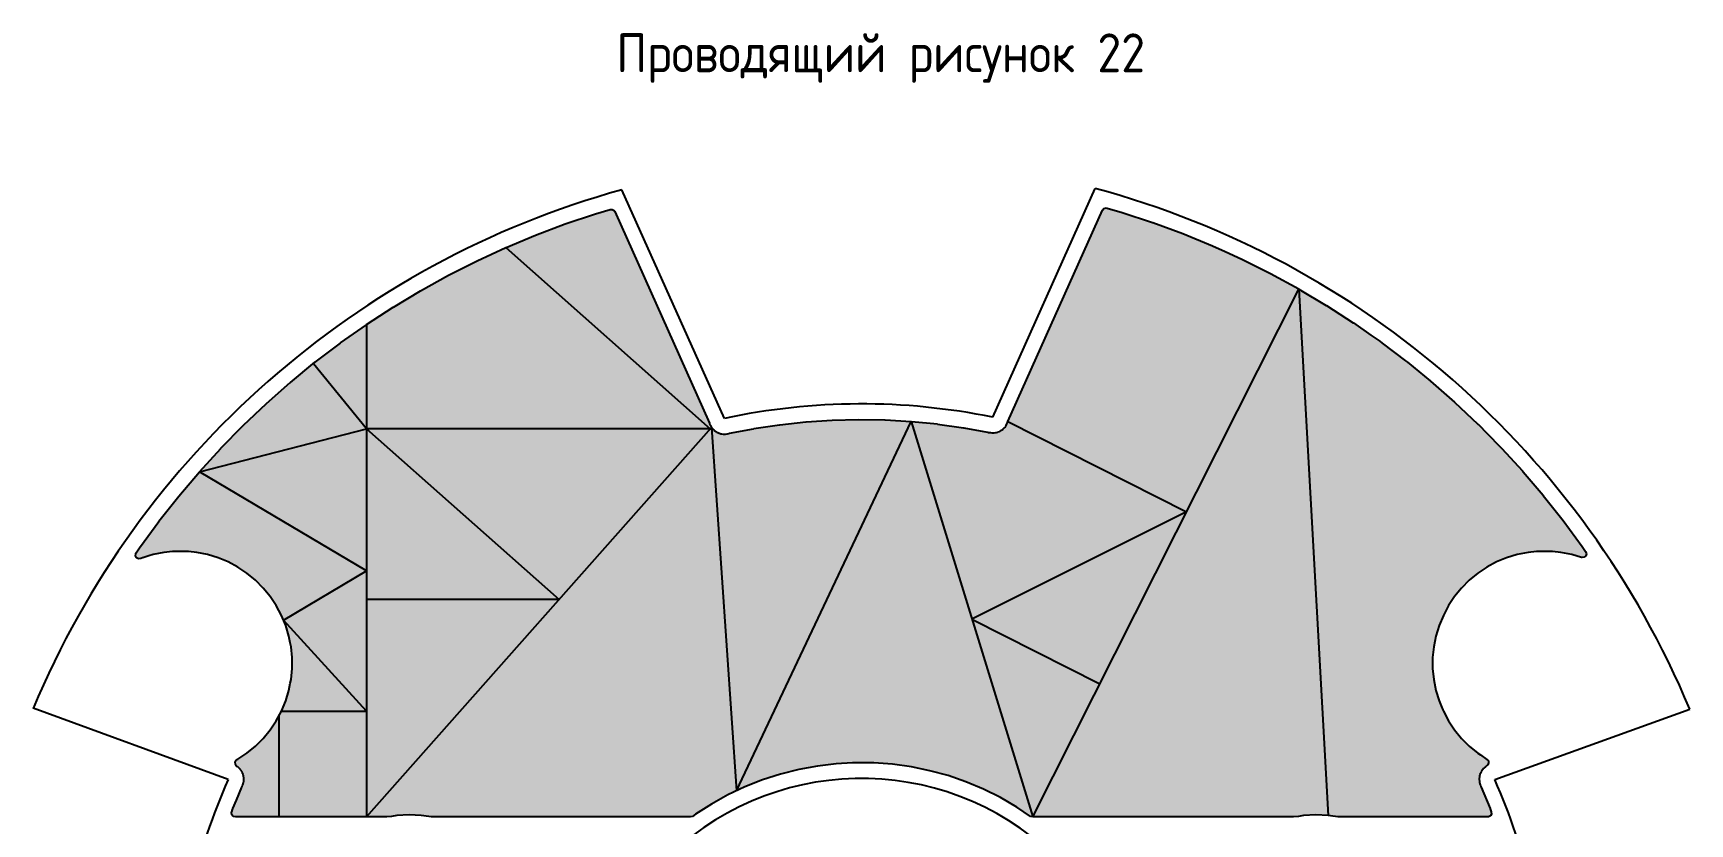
# Model space of a CAD drawing. Header units: millimetres. Extents: x -3894 to -3474, y -291 to 6.
# Drawn here: x -3797.2 to -3690.5, y -191.8 to -140.9 of the extents above; entities that cross this region are included whole.
import ezdxf

# ---------------------------------------------------------------- set-up
doc = ezdxf.new("R2010")
doc.units = ezdxf.units.MM
doc.layers.add('BLACK', color=7, linetype='Continuous')
doc.styles.add('СПДС', font='isocpeur.ttf', dxfattribs={"width": 0.9})

msp = doc.modelspace()

# ---------------------------------------------------------------- hatches: boundary and pattern name
h = msp.add_hatch(color=256)
h.dxf.hatch_style = 1
h.paths.add_polyline_path([(-3759.77, -152.36), (-3759.81, -152.3), (-3759.93, -152.23), (-3760.07, -152.23), (-3761, -152.51), (-3761.01, -152.51), (-3762.95, -153.16), (-3762.96, -153.16), (-3764.87, -153.88), (-3764.88, -153.89), (-3766.77, -154.68), (-3766.78, -154.68), (-3753.61, -166.35), (-3753.53, -166.26), (-3753.53, -166.26), (-3753.53, -166.26), (-3753.56, -166.22), (-3753.56, -166.22), (-3753.6, -166.13), (-3753.6, -166.12), (-3753.65, -166.03), (-3753.65, -166.03), (-3753.65, -166.03), (-3753.67, -165.98)])
h.paths.add_polyline_path([(-3766.78, -154.68), (-3768.64, -155.54), (-3768.64, -155.54), (-3770.47, -156.47), (-3770.48, -156.47), (-3772.27, -157.46), (-3772.28, -157.47), (-3774.03, -158.52), (-3774.04, -158.52), (-3775.75, -159.64), (-3775.75, -166.35), (-3753.61, -166.35)])
h.paths.add_polyline_path([(-3775.75, -159.64), (-3775.76, -159.65), (-3777.43, -160.82), (-3777.44, -160.83), (-3779.07, -162.07), (-3779.08, -162.07), (-3779.18, -162.16), (-3775.75, -166.35)])
h.paths.add_polyline_path([(-3779.18, -162.16), (-3780.66, -163.37), (-3780.67, -163.37), (-3782.21, -164.73), (-3782.21, -164.73), (-3783.7, -166.14), (-3783.71, -166.14), (-3785.14, -167.6), (-3785.15, -167.61), (-3786.53, -169.12), (-3775.75, -166.35)])
h.paths.add_polyline_path([(-3786.53, -169.12), (-3786.53, -169.13), (-3787.86, -170.69), (-3787.86, -170.69), (-3789.13, -172.3), (-3789.14, -172.31), (-3790.32, -173.92), (-3790.35, -173.96), (-3790.35, -173.96), (-3790.6, -174.33), (-3790.63, -174.39), (-3790.64, -174.53), (-3790.57, -174.65), (-3790.44, -174.72), (-3790.3, -174.7), (-3790.19, -174.65), (-3790.18, -174.65), (-3789.79, -174.53), (-3789.5, -174.44), (-3788.81, -174.31), (-3788.26, -174.25), (-3788.1, -174.24), (-3787.4, -174.24), (-3787.22, -174.25), (-3786.69, -174.31), (-3786, -174.44), (-3785.32, -174.65), (-3784.67, -174.92), (-3784.67, -174.92), (-3784.04, -175.25), (-3783.46, -175.65), (-3782.91, -176.1), (-3782.41, -176.6), (-3781.96, -177.14), (-3781.57, -177.73), (-3781.23, -178.36), (-3781.1, -178.68), (-3775.75, -175.49)])
h.paths.add_polyline_path([(-3775.75, -166.35), (-3786.53, -169.12), (-3775.75, -175.49)])
h.paths.add_polyline_path([(-3775.75, -175.49), (-3781.1, -178.68), (-3775.75, -184.52)])
h.paths.add_polyline_path([(-3775.75, -166.35), (-3775.75, -175.49), (-3775.75, -177.35), (-3763.35, -177.35)], flags=17)
h.paths.add_polyline_path([(-3753.61, -166.35), (-3775.75, -166.35), (-3763.35, -177.35)])
h.paths.add_polyline_path([(-3781.1, -178.68), (-3780.96, -179.01), (-3780.76, -179.69), (-3780.67, -180.12), (-3780.62, -180.38), (-3780.55, -181.08), (-3780.55, -181.79), (-3780.62, -182.5), (-3780.67, -182.73), (-3780.76, -183.19), (-3780.96, -183.87), (-3781.23, -184.52), (-3775.75, -184.52)])
h.paths.add_polyline_path([(-3763.35, -177.35), (-3775.75, -177.35), (-3775.75, -184.52), (-3775.75, -191.34)])
h = msp.add_hatch(color=256)
h.dxf.hatch_style = 1
h.paths.add_polyline_path([(-3734.44, -165.89), (-3734.45, -165.94), (-3734.5, -166.03), (-3734.51, -166.04), (-3734.55, -166.14), (-3734.57, -166.17), (-3734.64, -166.26), (-3734.65, -166.26), (-3734.72, -166.35), (-3734.75, -166.37), (-3734.77, -166.39), (-3734.84, -166.43), (-3734.85, -166.44), (-3734.93, -166.5), (-3734.97, -166.52), (-3735.07, -166.55), (-3735.08, -166.56), (-3735.18, -166.59), (-3735.22, -166.6), (-3735.32, -166.61), (-3735.33, -166.61), (-3735.44, -166.62), (-3735.48, -166.62), (-3735.56, -166.6), (-3735.59, -166.6), (-3735.6, -166.59), (-3735.65, -166.59), (-3735.7, -166.58), (-3735.7, -166.58), (-3735.71, -166.57), (-3735.74, -166.57), (-3737.28, -166.28), (-3737.29, -166.28), (-3738.96, -166.05), (-3738.97, -166.04), (-3740.65, -165.88), (-3740.66, -165.88), (-3736.75, -178.61), (-3722.93, -171.7)])
h.paths.add_polyline_path([(-3722.93, -171.7), (-3736.75, -178.61), (-3728.51, -182.77)])
h.paths.add_polyline_path([(-3736.75, -178.61), (-3732.83, -191.34), (-3728.51, -182.77)])
h.paths.add_polyline_path([(-3715.69, -157.36), (-3715.7, -157.35), (-3717.51, -156.36), (-3717.52, -156.36), (-3719.36, -155.44), (-3719.37, -155.43), (-3720.44, -154.94), (-3721.25, -154.58), (-3721.25, -154.57), (-3723.16, -153.79), (-3723.17, -153.79), (-3725.1, -153.07), (-3725.11, -153.07), (-3727.07, -152.42), (-3727.08, -152.42), (-3728.04, -152.14), (-3728.11, -152.13), (-3728.25, -152.17), (-3728.34, -152.28), (-3734.44, -165.89), (-3722.93, -171.7)])
h = msp.add_hatch(color=256)
h.dxf.hatch_style = 1
h.paths.add_polyline_path([(-3715.69, -157.36), (-3732.83, -191.34), (-3716.06, -191.34), (-3716.03, -191.34), (-3715.72, -191.3), (-3715.38, -191.25), (-3715.38, -191.25), (-3715.38, -191.25), (-3714.6, -191.21), (-3713.81, -191.25), (-3713.81, -191.25)])
h.paths.add_polyline_path([(-3740.66, -165.88), (-3751.93, -189.66), (-3751.38, -189.4), (-3751.38, -189.4), (-3750.25, -188.95), (-3749.09, -188.58), (-3749.09, -188.58), (-3747.91, -188.28), (-3746.71, -188.06), (-3745.5, -187.91), (-3744.44, -187.86), (-3744.29, -187.85), (-3743.07, -187.86), (-3741.86, -187.95), (-3740.65, -188.12), (-3739.46, -188.36), (-3738.29, -188.68), (-3737.14, -189.08), (-3737.14, -189.08), (-3736.01, -189.55), (-3734.92, -190.09), (-3733.87, -190.7), (-3732.97, -191.3), (-3732.97, -191.3), (-3732.83, -191.34)])
h.paths.add_polyline_path([(-3753.53, -166.26), (-3775.75, -191.34), (-3774.48, -191.34), (-3774.45, -191.34), (-3774.14, -191.3), (-3773.8, -191.25), (-3773.8, -191.25), (-3773.8, -191.25), (-3773.02, -191.21), (-3772.23, -191.25), (-3772.23, -191.25), (-3772.23, -191.25), (-3772.06, -191.27), (-3771.59, -191.34), (-3771.55, -191.34), (-3754.89, -191.34), (-3754.88, -191.34), (-3754.75, -191.3), (-3754.57, -191.16), (-3753.54, -190.51), (-3752.48, -189.92), (-3752.48, -189.92), (-3751.93, -189.66)])
h = msp.add_hatch(color=256)
h.dxf.hatch_style = 1
h.paths.add_polyline_path([(-3698.66, -172.26), (-3698.66, -172.25), (-3699.94, -170.64), (-3699.95, -170.63), (-3701.24, -169.12), (-3701.29, -169.06), (-3701.29, -169.05), (-3702.62, -167.61), (-3702.69, -167.54), (-3702.69, -167.53), (-3703.53, -166.68), (-3704.14, -166.06), (-3704.15, -166.06), (-3705.65, -164.64), (-3705.66, -164.64), (-3707.21, -163.28), (-3707.22, -163.27), (-3708.69, -162.07), (-3708.82, -161.97), (-3708.82, -161.97), (-3710.33, -160.83), (-3710.47, -160.72), (-3710.48, -160.72), (-3711.05, -160.32), (-3712.17, -159.54), (-3712.18, -159.53), (-3713.91, -158.42), (-3713.92, -158.41), (-3715.69, -157.36), (-3713.81, -191.25), (-3713.81, -191.25), (-3713.64, -191.27), (-3713.17, -191.34), (-3713.13, -191.34), (-3703.52, -191.34), (-3703.47, -191.34), (-3703.34, -191.27), (-3703.28, -191.15), (-3703.29, -191.01), (-3703.36, -190.81), (-3703.36, -190.8), (-3703.94, -189.42), (-3703.96, -189.38), (-3703.99, -189.29), (-3704, -189.28), (-3704.03, -189.2), (-3704.03, -189.2), (-3704.05, -189.15), (-3704.06, -189.04), (-3704.06, -189.02), (-3704.07, -188.93), (-3704.07, -188.93), (-3704.07, -188.93), (-3704.07, -188.88), (-3704.07, -188.87), (-3704.06, -188.78), (-3704.05, -188.76), (-3704.04, -188.67), (-3704.04, -188.67), (-3704.04, -188.66), (-3704.03, -188.62), (-3704.03, -188.61), (-3703.99, -188.53), (-3703.98, -188.51), (-3703.95, -188.43), (-3703.94, -188.42), (-3703.92, -188.38), (-3703.91, -188.37), (-3703.85, -188.3), (-3703.84, -188.29), (-3703.79, -188.22), (-3703.79, -188.21), (-3703.78, -188.21), (-3703.75, -188.18), (-3703.74, -188.17), (-3703.74, -188.17), (-3703.67, -188.12), (-3703.66, -188.11), (-3703.55, -188.02), (-3703.51, -187.99), (-3703.46, -187.86), (-3703.48, -187.72), (-3703.58, -187.62), (-3703.99, -187.34), (-3704.16, -187.23), (-3704.71, -186.78), (-3705.21, -186.28), (-3705.66, -185.73), (-3706.05, -185.14), (-3706.38, -184.52), (-3706.38, -184.52), (-3706.42, -184.44), (-3706.53, -184.18), (-3706.65, -183.87), (-3706.86, -183.19), (-3707, -182.5), (-3707.07, -181.79), (-3707.07, -181.08), (-3707, -180.38), (-3706.86, -179.69), (-3706.65, -179.01), (-3706.38, -178.36), (-3706.38, -178.36), (-3706.05, -177.73), (-3705.66, -177.14), (-3705.21, -176.6), (-3704.71, -176.1), (-3704.16, -175.65), (-3703.57, -175.25), (-3702.95, -174.92), (-3702.95, -174.92), (-3702.3, -174.65), (-3701.62, -174.44), (-3700.92, -174.31), (-3700.38, -174.25), (-3700.22, -174.24), (-3699.51, -174.24), (-3699.34, -174.25), (-3698.81, -174.31), (-3698.11, -174.44), (-3697.48, -174.64), (-3697.44, -174.64), (-3697.3, -174.62), (-3697.2, -174.53), (-3697.16, -174.39), (-3697.21, -174.26), (-3697.43, -173.93), (-3697.43, -173.92)])
h = msp.add_hatch(color=256)
h.dxf.hatch_style = 1
h.paths.add_polyline_path([(-3740.66, -165.88), (-3742.35, -165.78), (-3742.36, -165.78), (-3744.05, -165.75), (-3744.06, -165.75), (-3745.75, -165.79), (-3745.76, -165.8), (-3747.44, -165.91), (-3747.45, -165.91), (-3749.13, -166.09), (-3749.14, -166.09), (-3750.81, -166.34), (-3750.82, -166.35), (-3752.37, -166.64), (-3752.4, -166.66), (-3752.51, -166.67), (-3752.52, -166.68), (-3752.64, -166.7), (-3752.77, -166.69), (-3752.78, -166.69), (-3752.91, -166.68), (-3753.02, -166.64), (-3753.04, -166.63), (-3753.16, -166.59), (-3753.22, -166.54), (-3753.26, -166.52), (-3753.27, -166.51), (-3753.37, -166.44), (-3753.45, -166.35), (-3753.46, -166.34), (-3753.53, -166.26), (-3751.93, -189.66)])
h = msp.add_hatch(color=256)
h.dxf.hatch_style = 1
h.paths.add_polyline_path([(-3783.88, -188.3), (-3783.88, -188.29), (-3783.94, -188.22), (-3783.95, -188.21), (-3783.99, -188.17), (-3784.06, -188.12), (-3784.07, -188.11), (-3784.13, -188.06), (-3784.21, -187.95), (-3784.22, -187.81), (-3784.15, -187.69), (-3784.09, -187.65), (-3784.04, -187.62), (-3783.46, -187.23), (-3782.91, -186.78), (-3782.41, -186.28), (-3781.96, -185.73), (-3781.57, -185.14), (-3781.23, -184.52), (-3780.96, -183.87), (-3780.76, -183.19), (-3780.76, -183.19), (-3780.76, -183.19), (-3780.96, -183.87), (-3781.23, -184.52), (-3775.75, -184.52), (-3775.75, -191.34), (-3774.48, -191.34), (-3774.45, -191.34), (-3774.14, -191.3), (-3773.8, -191.25), (-3773.8, -191.25), (-3773.8, -191.25), (-3773.02, -191.21), (-3772.23, -191.25), (-3772.23, -191.25), (-3772.23, -191.25), (-3773.02, -191.21), (-3773.8, -191.25), (-3774.14, -191.3), (-3774.45, -191.34), (-3774.48, -191.34), (-3784.21, -191.34), (-3784.35, -191.3), (-3784.44, -191.2), (-3784.46, -191.06), (-3784.44, -191.01), (-3784.39, -190.86), (-3784.37, -190.81), (-3784.14, -190.25), (-3783.8, -189.43), (-3783.78, -189.4), (-3783.77, -189.38), (-3783.77, -189.38), (-3783.77, -189.38), (-3783.74, -189.29), (-3783.73, -189.28), (-3783.7, -189.2), (-3783.7, -189.19), (-3783.68, -189.13), (-3783.67, -189.04), (-3783.67, -189.03), (-3783.66, -188.93), (-3783.66, -188.93), (-3783.66, -188.87), (-3783.67, -188.78), (-3783.68, -188.76), (-3783.69, -188.67), (-3783.69, -188.67), (-3783.71, -188.61), (-3783.74, -188.53), (-3783.75, -188.51), (-3783.75, -188.51), (-3783.78, -188.43), (-3783.79, -188.43), (-3783.82, -188.37)])
h = msp.add_hatch(color=256)
h.dxf.hatch_style = 1
h.paths.add_polyline_path([(-3775.75, -184.52), (-3781.23, -184.52), (-3781.4, -184.83), (-3781.4, -191.34), (-3775.75, -191.34)])

# ---------------------------------------------------------------- linework, layer by layer
for p, q in [((-3766.78, -154.68), (-3753.61, -166.35)), ((-3732.83, -191.34), (-3715.69, -157.36)), ((-3715.69, -157.36), (-3713.81, -191.25)), ((-3775.75, -159.64), (-3775.75, -191.34)), ((-3775.75, -166.35), (-3779.18, -162.16)), ((-3786.53, -169.12), (-3775.75, -166.35)), ((-3775.75, -191.34), (-3753.53, -166.26)), ((-3753.61, -166.35), (-3775.75, -166.35)), ((-3775.75, -166.35), (-3763.35, -177.35)), ((-3753.53, -166.26), (-3751.93, -189.66)), ((-3751.93, -189.66), (-3740.66, -165.88)), ((-3740.66, -165.88), (-3732.83, -191.34)), ((-3734.44, -165.89), (-3722.93, -171.7)), ((-3775.75, -175.49), (-3786.53, -169.12)), ((-3722.93, -171.7), (-3736.75, -178.61)), ((-3781.1, -178.68), (-3775.75, -175.49)), ((-3763.35, -177.35), (-3775.75, -177.35)), ((-3775.75, -184.52), (-3781.1, -178.68)), ((-3736.75, -178.61), (-3728.51, -182.77)), ((-3781.23, -184.52), (-3775.75, -184.52)), ((-3781.4, -184.83), (-3781.4, -191.34))]:
    msp.add_line(p, q)
at = {"layer": 'BLACK', "linetype": 'Continuous'}
for p, q in [((-3752.7, -165.69), (-3759.3, -150.96)), ((-3735.41, -165.61), (-3728.81, -150.88)), ((-3762.95, -153.16), (-3761.01, -152.51)), ((-3761.01, -152.51), (-3761, -152.51)), ((-3761, -152.51), (-3760.07, -152.23)), ((-3760.07, -152.23), (-3759.93, -152.23)), ((-3759.93, -152.23), (-3759.81, -152.3)), ((-3759.81, -152.3), (-3759.77, -152.36)), ((-3759.77, -152.36), (-3753.67, -165.98)), ((-3734.44, -165.89), (-3728.34, -152.28)), ((-3728.34, -152.28), (-3728.25, -152.17)), ((-3728.25, -152.17), (-3728.11, -152.13)), ((-3728.11, -152.13), (-3728.04, -152.14)), ((-3728.04, -152.14), (-3727.08, -152.42)), ((-3727.08, -152.42), (-3727.07, -152.42)), ((-3727.07, -152.42), (-3725.11, -153.07)), ((-3764.87, -153.88), (-3762.96, -153.16)), ((-3762.96, -153.16), (-3762.95, -153.16)), ((-3725.11, -153.07), (-3725.1, -153.07)), ((-3725.1, -153.07), (-3723.17, -153.79)), ((-3768.64, -155.54), (-3766.78, -154.68)), ((-3766.78, -154.68), (-3766.77, -154.68)), ((-3766.77, -154.68), (-3764.88, -153.89)), ((-3764.88, -153.89), (-3764.87, -153.88)), ((-3723.17, -153.79), (-3723.16, -153.79)), ((-3723.16, -153.79), (-3721.25, -154.57)), ((-3721.25, -154.57), (-3721.25, -154.58)), ((-3721.25, -154.58), (-3720.44, -154.94)), ((-3770.47, -156.47), (-3768.64, -155.54)), ((-3768.64, -155.54), (-3768.64, -155.54)), ((-3720.44, -154.94), (-3719.37, -155.43)), ((-3719.37, -155.43), (-3719.36, -155.44)), ((-3719.36, -155.44), (-3717.52, -156.36)), ((-3772.27, -157.46), (-3770.48, -156.47)), ((-3770.48, -156.47), (-3770.47, -156.47)), ((-3717.52, -156.36), (-3717.51, -156.36)), ((-3717.51, -156.36), (-3715.7, -157.35)), ((-3774.03, -158.52), (-3772.28, -157.47)), ((-3772.28, -157.47), (-3772.27, -157.46)), ((-3715.7, -157.35), (-3715.69, -157.36)), ((-3715.69, -157.36), (-3713.92, -158.41)), ((-3775.75, -159.64), (-3774.04, -158.52)), ((-3774.04, -158.52), (-3774.03, -158.52)), ((-3713.92, -158.41), (-3713.91, -158.42)), ((-3713.91, -158.42), (-3712.18, -159.53)), ((-3777.43, -160.82), (-3775.76, -159.65)), ((-3775.76, -159.65), (-3775.75, -159.64)), ((-3712.18, -159.53), (-3712.17, -159.54)), ((-3712.17, -159.54), (-3711.05, -160.32)), ((-3779.07, -162.07), (-3777.44, -160.83)), ((-3777.44, -160.83), (-3777.43, -160.82)), ((-3711.05, -160.32), (-3710.48, -160.72)), ((-3710.48, -160.72), (-3710.47, -160.72)), ((-3710.47, -160.72), (-3710.33, -160.83)), ((-3710.33, -160.83), (-3708.82, -161.97)), ((-3780.66, -163.37), (-3779.08, -162.07)), ((-3779.08, -162.07), (-3779.07, -162.07)), ((-3708.82, -161.97), (-3708.82, -161.97)), ((-3708.82, -161.97), (-3708.69, -162.07)), ((-3708.69, -162.07), (-3707.22, -163.27)), ((-3707.22, -163.27), (-3707.21, -163.28)), ((-3707.21, -163.28), (-3705.66, -164.64)), ((-3782.21, -164.73), (-3780.67, -163.37)), ((-3780.67, -163.37), (-3780.66, -163.37)), ((-3783.7, -166.14), (-3782.21, -164.73)), ((-3782.21, -164.73), (-3782.21, -164.73)), ((-3705.66, -164.64), (-3705.65, -164.64)), ((-3705.65, -164.64), (-3704.15, -166.06)), ((-3785.14, -167.6), (-3783.71, -166.14)), ((-3783.71, -166.14), (-3783.7, -166.14)), ((-3753.67, -165.98), (-3753.65, -166.03)), ((-3753.65, -166.03), (-3753.65, -166.03)), ((-3753.65, -166.03), (-3753.65, -166.03)), ((-3753.65, -166.03), (-3753.6, -166.12)), ((-3753.6, -166.12), (-3753.6, -166.13)), ((-3753.6, -166.13), (-3753.56, -166.22)), ((-3753.56, -166.22), (-3753.56, -166.22)), ((-3753.56, -166.22), (-3753.56, -166.22)), ((-3753.56, -166.22), (-3753.53, -166.26)), ((-3753.53, -166.26), (-3753.53, -166.26)), ((-3753.53, -166.26), (-3753.53, -166.26)), ((-3753.53, -166.26), (-3753.46, -166.34)), ((-3753.46, -166.34), (-3753.45, -166.35)), ((-3753.45, -166.35), (-3753.39, -166.42)), ((-3753.39, -166.42), (-3753.39, -166.42)), ((-3753.39, -166.42), (-3753.39, -166.42)), ((-3753.39, -166.42), (-3753.39, -166.42)), ((-3753.39, -166.42), (-3753.35, -166.46)), ((-3753.35, -166.46), (-3753.35, -166.46)), ((-3753.35, -166.46), (-3753.35, -166.46)), ((-3753.35, -166.46), (-3753.27, -166.51)), ((-3753.27, -166.51), (-3753.26, -166.52)), ((-3752.37, -166.64), (-3750.82, -166.35)), ((-3750.82, -166.35), (-3750.81, -166.34)), ((-3750.81, -166.34), (-3749.14, -166.09)), ((-3749.14, -166.09), (-3749.13, -166.09)), ((-3749.13, -166.09), (-3747.45, -165.91)), ((-3747.45, -165.91), (-3747.44, -165.91)), ((-3747.44, -165.91), (-3745.76, -165.8)), ((-3745.76, -165.8), (-3745.75, -165.79)), ((-3745.75, -165.79), (-3744.06, -165.75)), ((-3744.06, -165.75), (-3744.05, -165.75)), ((-3744.05, -165.75), (-3742.36, -165.78)), ((-3742.36, -165.78), (-3742.35, -165.78)), ((-3742.35, -165.78), (-3740.66, -165.88)), ((-3740.66, -165.88), (-3740.65, -165.88)), ((-3740.65, -165.88), (-3738.97, -166.04)), ((-3738.97, -166.04), (-3738.96, -166.05)), ((-3738.96, -166.05), (-3737.29, -166.28)), ((-3737.29, -166.28), (-3737.28, -166.28)), ((-3737.28, -166.28), (-3735.74, -166.57)), ((-3734.97, -166.52), (-3734.95, -166.51)), ((-3734.95, -166.51), (-3734.95, -166.51)), ((-3734.95, -166.51), (-3734.94, -166.51)), ((-3734.94, -166.51), (-3734.93, -166.5)), ((-3734.94, -166.51), (-3734.94, -166.51)), ((-3734.93, -166.5), (-3734.85, -166.44)), ((-3734.93, -166.5), (-3734.93, -166.5)), ((-3734.85, -166.44), (-3734.84, -166.43)), ((-3734.84, -166.43), (-3734.77, -166.39)), ((-3734.77, -166.39), (-3734.75, -166.37)), ((-3734.75, -166.37), (-3734.74, -166.36)), ((-3734.75, -166.37), (-3734.75, -166.37)), ((-3734.75, -166.37), (-3734.75, -166.37)), ((-3734.75, -166.37), (-3734.75, -166.37)), ((-3734.74, -166.36), (-3734.74, -166.36)), ((-3734.74, -166.36), (-3734.73, -166.36)), ((-3734.73, -166.36), (-3734.72, -166.34)), ((-3734.73, -166.36), (-3734.73, -166.36)), ((-3734.72, -166.34), (-3734.65, -166.26)), ((-3734.72, -166.34), (-3734.72, -166.34)), ((-3734.65, -166.26), (-3734.64, -166.26)), ((-3734.64, -166.26), (-3734.57, -166.18)), ((-3734.57, -166.18), (-3734.56, -166.16)), ((-3734.57, -166.18), (-3734.57, -166.18)), ((-3734.56, -166.15), (-3734.55, -166.14)), ((-3734.56, -166.16), (-3734.56, -166.15)), ((-3734.56, -166.15), (-3734.56, -166.15)), ((-3734.56, -166.16), (-3734.56, -166.16)), ((-3734.55, -166.14), (-3734.51, -166.04)), ((-3734.55, -166.14), (-3734.55, -166.14)), ((-3734.51, -166.04), (-3734.5, -166.03)), ((-3734.5, -166.03), (-3734.46, -165.94)), ((-3734.46, -165.94), (-3734.45, -165.93)), ((-3734.46, -165.94), (-3734.46, -165.94)), ((-3734.45, -165.93), (-3734.44, -165.89)), ((-3734.45, -165.93), (-3734.45, -165.93)), ((-3704.15, -166.06), (-3704.14, -166.06)), ((-3704.14, -166.06), (-3703.53, -166.68)), ((-3753.26, -166.52), (-3753.22, -166.54)), ((-3753.22, -166.54), (-3753.18, -166.58)), ((-3753.18, -166.58), (-3753.18, -166.58)), ((-3753.18, -166.58), (-3753.13, -166.6)), ((-3753.13, -166.6), (-3753.13, -166.6)), ((-3753.13, -166.6), (-3753.04, -166.63)), ((-3753.04, -166.63), (-3753.02, -166.64)), ((-3753.02, -166.64), (-3752.93, -166.67)), ((-3752.93, -166.67), (-3752.93, -166.67)), ((-3752.93, -166.67), (-3752.88, -166.68)), ((-3752.88, -166.68), (-3752.88, -166.68)), ((-3752.88, -166.68), (-3752.78, -166.69)), ((-3752.78, -166.69), (-3752.77, -166.69)), ((-3752.77, -166.69), (-3752.67, -166.7)), ((-3752.67, -166.7), (-3752.67, -166.7)), ((-3752.67, -166.7), (-3752.62, -166.7)), ((-3752.62, -166.7), (-3752.52, -166.68)), ((-3752.62, -166.7), (-3752.62, -166.7)), ((-3752.52, -166.68), (-3752.51, -166.67)), ((-3752.51, -166.67), (-3752.41, -166.66)), ((-3752.41, -166.66), (-3752.39, -166.65)), ((-3752.41, -166.66), (-3752.41, -166.66)), ((-3752.39, -166.65), (-3752.37, -166.64)), ((-3752.39, -166.65), (-3752.39, -166.65)), ((-3735.74, -166.57), (-3735.71, -166.57)), ((-3735.71, -166.57), (-3735.7, -166.58)), ((-3735.7, -166.58), (-3735.7, -166.58)), ((-3735.7, -166.58), (-3735.65, -166.59)), ((-3735.65, -166.59), (-3735.6, -166.59)), ((-3735.6, -166.59), (-3735.59, -166.6)), ((-3735.59, -166.6), (-3735.56, -166.6)), ((-3735.56, -166.6), (-3735.48, -166.62)), ((-3735.48, -166.62), (-3735.48, -166.62)), ((-3735.48, -166.62), (-3735.48, -166.62)), ((-3735.48, -166.62), (-3735.47, -166.62)), ((-3735.47, -166.62), (-3735.47, -166.62)), ((-3735.47, -166.62), (-3735.46, -166.62)), ((-3735.46, -166.62), (-3735.46, -166.62)), ((-3735.46, -166.62), (-3735.44, -166.62)), ((-3735.44, -166.62), (-3735.33, -166.61)), ((-3735.44, -166.62), (-3735.44, -166.62)), ((-3735.33, -166.61), (-3735.32, -166.61)), ((-3735.32, -166.61), (-3735.22, -166.6)), ((-3735.22, -166.6), (-3735.22, -166.6)), ((-3735.22, -166.6), (-3735.22, -166.6)), ((-3735.22, -166.6), (-3735.2, -166.6)), ((-3735.2, -166.6), (-3735.2, -166.6)), ((-3735.2, -166.6), (-3735.19, -166.6)), ((-3735.19, -166.6), (-3735.18, -166.59)), ((-3735.19, -166.6), (-3735.19, -166.6)), ((-3735.18, -166.59), (-3735.08, -166.56)), ((-3735.18, -166.59), (-3735.18, -166.59)), ((-3735.08, -166.56), (-3735.07, -166.55)), ((-3735.07, -166.55), (-3734.97, -166.52)), ((-3734.97, -166.52), (-3734.97, -166.52)), ((-3703.53, -166.68), (-3702.71, -167.51)), ((-3702.71, -167.51), (-3702.69, -167.53)), ((-3702.69, -167.53), (-3702.69, -167.54)), ((-3702.69, -167.54), (-3702.62, -167.61)), ((-3786.53, -169.12), (-3785.15, -167.61)), ((-3785.15, -167.61), (-3785.14, -167.6)), ((-3702.62, -167.61), (-3701.29, -169.05)), ((-3787.86, -170.69), (-3786.53, -169.13)), ((-3786.53, -169.13), (-3786.53, -169.12)), ((-3701.29, -169.05), (-3701.29, -169.06)), ((-3701.29, -169.06), (-3701.24, -169.12)), ((-3701.24, -169.12), (-3699.95, -170.63)), ((-3789.13, -172.3), (-3787.86, -170.69)), ((-3787.86, -170.69), (-3787.86, -170.69)), ((-3699.95, -170.63), (-3699.94, -170.64)), ((-3699.94, -170.64), (-3698.66, -172.25)), ((-3790.32, -173.92), (-3789.14, -172.31)), ((-3789.14, -172.31), (-3789.13, -172.3)), ((-3698.66, -172.25), (-3698.66, -172.26)), ((-3698.66, -172.26), (-3697.43, -173.92)), ((-3790.6, -174.33), (-3790.35, -173.96)), ((-3790.35, -173.96), (-3790.32, -173.92)), ((-3790.35, -173.96), (-3790.35, -173.96)), ((-3697.43, -173.92), (-3697.43, -173.93)), ((-3697.43, -173.93), (-3697.21, -174.26)), ((-3790.64, -174.53), (-3790.63, -174.39)), ((-3790.57, -174.65), (-3790.64, -174.53)), ((-3790.63, -174.39), (-3790.6, -174.33)), ((-3790.44, -174.72), (-3790.57, -174.65)), ((-3790.3, -174.7), (-3790.44, -174.72)), ((-3790.19, -174.65), (-3790.3, -174.7)), ((-3790.18, -174.65), (-3790.19, -174.65)), ((-3789.79, -174.53), (-3790.18, -174.65)), ((-3789.5, -174.44), (-3789.79, -174.53)), ((-3788.81, -174.31), (-3789.5, -174.44)), ((-3789.5, -174.44), (-3789.5, -174.44)), ((-3788.26, -174.25), (-3788.81, -174.31)), ((-3788.81, -174.31), (-3788.81, -174.31)), ((-3788.1, -174.24), (-3788.26, -174.25)), ((-3787.4, -174.24), (-3788.1, -174.24)), ((-3787.22, -174.25), (-3787.4, -174.24)), ((-3786.69, -174.31), (-3787.22, -174.25)), ((-3786, -174.44), (-3786.69, -174.31)), ((-3786.69, -174.31), (-3786.69, -174.31)), ((-3785.32, -174.65), (-3786, -174.44)), ((-3786, -174.44), (-3786, -174.44)), ((-3784.67, -174.92), (-3785.32, -174.65)), ((-3784.04, -175.25), (-3784.67, -174.92)), ((-3784.67, -174.92), (-3784.67, -174.92)), ((-3702.95, -174.92), (-3703.57, -175.25)), ((-3702.3, -174.65), (-3702.95, -174.92)), ((-3702.95, -174.92), (-3702.95, -174.92)), ((-3701.62, -174.44), (-3702.3, -174.65)), ((-3700.92, -174.31), (-3701.62, -174.44)), ((-3701.62, -174.44), (-3701.62, -174.44)), ((-3700.38, -174.25), (-3700.92, -174.31)), ((-3700.92, -174.31), (-3700.92, -174.31)), ((-3700.22, -174.24), (-3700.38, -174.25)), ((-3699.51, -174.24), (-3700.22, -174.24)), ((-3699.34, -174.25), (-3699.51, -174.24)), ((-3698.81, -174.31), (-3699.34, -174.25)), ((-3698.11, -174.44), (-3698.81, -174.31)), ((-3698.81, -174.31), (-3698.81, -174.31)), ((-3697.48, -174.64), (-3698.11, -174.44)), ((-3698.11, -174.44), (-3698.11, -174.44)), ((-3698.11, -174.44), (-3698.11, -174.44)), ((-3698.11, -174.44), (-3698.11, -174.44)), ((-3697.44, -174.64), (-3697.48, -174.64)), ((-3697.3, -174.62), (-3697.44, -174.64)), ((-3697.2, -174.53), (-3697.3, -174.62)), ((-3697.21, -174.26), (-3697.16, -174.39)), ((-3697.16, -174.39), (-3697.2, -174.53)), ((-3783.46, -175.65), (-3784.04, -175.25)), ((-3784.04, -175.25), (-3784.04, -175.25)), ((-3784.04, -175.25), (-3784.04, -175.25)), ((-3782.91, -176.1), (-3783.46, -175.65)), ((-3783.46, -175.65), (-3783.46, -175.65)), ((-3783.46, -175.65), (-3783.46, -175.65)), ((-3782.41, -176.6), (-3782.91, -176.1)), ((-3704.71, -176.1), (-3705.21, -176.6)), ((-3704.16, -175.65), (-3704.71, -176.1)), ((-3703.57, -175.25), (-3704.16, -175.65)), ((-3704.16, -175.65), (-3704.16, -175.65)), ((-3703.57, -175.25), (-3703.57, -175.25)), ((-3781.96, -177.14), (-3782.41, -176.6)), ((-3782.41, -176.6), (-3782.41, -176.6)), ((-3782.41, -176.6), (-3782.41, -176.6)), ((-3781.57, -177.73), (-3781.96, -177.14)), ((-3705.66, -177.14), (-3706.05, -177.73)), ((-3705.21, -176.6), (-3705.66, -177.14)), ((-3705.66, -177.14), (-3705.66, -177.14)), ((-3781.23, -178.36), (-3781.57, -177.73)), ((-3706.05, -177.73), (-3706.38, -178.36)), ((-3706.05, -177.73), (-3706.05, -177.73)), ((-3780.96, -179.01), (-3781.23, -178.36)), ((-3780.76, -179.69), (-3780.96, -179.01)), ((-3706.65, -179.01), (-3706.86, -179.69)), ((-3706.38, -178.36), (-3706.65, -179.01)), ((-3706.38, -178.36), (-3706.38, -178.36)), ((-3780.67, -180.12), (-3780.76, -179.69)), ((-3780.76, -179.69), (-3780.76, -179.69)), ((-3780.76, -179.69), (-3780.76, -179.69)), ((-3780.76, -179.69), (-3780.76, -179.69)), ((-3780.62, -180.38), (-3780.67, -180.12)), ((-3780.55, -181.08), (-3780.62, -180.38)), ((-3707, -180.38), (-3707.07, -181.08)), ((-3706.86, -179.69), (-3707, -180.38)), ((-3707, -180.38), (-3707, -180.38)), ((-3706.86, -179.69), (-3706.86, -179.69)), ((-3780.55, -181.79), (-3780.55, -181.08)), ((-3707.07, -181.08), (-3707.07, -181.79)), ((-3780.67, -182.73), (-3780.62, -182.5)), ((-3780.62, -182.5), (-3780.55, -181.79)), ((-3707.07, -181.79), (-3707, -182.5)), ((-3707, -182.5), (-3707, -182.5)), ((-3707, -182.5), (-3706.86, -183.19)), ((-3780.96, -183.87), (-3780.76, -183.19)), ((-3780.76, -183.19), (-3780.67, -182.73)), ((-3780.76, -183.19), (-3780.76, -183.19)), ((-3780.76, -183.19), (-3780.76, -183.19)), ((-3706.86, -183.19), (-3706.86, -183.19)), ((-3706.86, -183.19), (-3706.65, -183.87)), ((-3784.67, -188.92), (-3797.24, -184.34)), ((-3781.57, -185.14), (-3781.23, -184.52)), ((-3781.23, -184.52), (-3780.96, -183.87)), ((-3706.65, -183.87), (-3706.53, -184.18)), ((-3706.53, -184.18), (-3706.42, -184.44)), ((-3706.42, -184.44), (-3706.38, -184.52)), ((-3706.38, -184.52), (-3706.38, -184.52)), ((-3706.38, -184.52), (-3706.05, -185.14)), ((-3703.06, -188.92), (-3690.5, -184.39)), ((-3781.96, -185.73), (-3781.57, -185.14)), ((-3706.05, -185.14), (-3706.05, -185.14)), ((-3706.05, -185.14), (-3705.66, -185.73)), ((-3783.46, -187.23), (-3782.91, -186.78)), ((-3782.91, -186.78), (-3782.41, -186.28)), ((-3782.41, -186.28), (-3781.96, -185.73)), ((-3705.66, -185.73), (-3705.66, -185.73)), ((-3705.66, -185.73), (-3705.21, -186.28)), ((-3705.21, -186.28), (-3704.71, -186.78)), ((-3704.71, -186.78), (-3704.71, -186.78)), ((-3704.71, -186.78), (-3704.71, -186.78)), ((-3704.71, -186.78), (-3704.16, -187.23)), ((-3784.22, -187.81), (-3784.15, -187.69)), ((-3784.21, -187.95), (-3784.22, -187.81)), ((-3784.15, -187.69), (-3784.09, -187.65)), ((-3784.09, -187.65), (-3784.04, -187.62)), ((-3784.04, -187.62), (-3783.46, -187.23)), ((-3744.44, -187.86), (-3745.5, -187.91)), ((-3744.29, -187.85), (-3744.44, -187.86)), ((-3743.07, -187.86), (-3744.29, -187.85)), ((-3744.29, -187.85), (-3744.29, -187.85)), ((-3741.86, -187.95), (-3743.07, -187.86)), ((-3704.16, -187.23), (-3703.99, -187.34)), ((-3703.99, -187.34), (-3703.57, -187.63)), ((-3703.57, -187.63), (-3703.57, -187.63)), ((-3703.57, -187.63), (-3703.48, -187.72)), ((-3703.46, -187.86), (-3703.51, -187.99)), ((-3703.48, -187.72), (-3703.46, -187.86)), ((-3784.13, -188.06), (-3784.21, -187.95)), ((-3784.07, -188.11), (-3784.13, -188.06)), ((-3784.06, -188.12), (-3784.07, -188.11)), ((-3783.99, -188.17), (-3784.06, -188.12)), ((-3783.98, -188.18), (-3783.99, -188.17)), ((-3783.99, -188.17), (-3783.99, -188.17)), ((-3783.95, -188.21), (-3783.98, -188.18)), ((-3783.94, -188.22), (-3783.95, -188.21)), ((-3783.88, -188.29), (-3783.94, -188.22)), ((-3783.88, -188.3), (-3783.88, -188.29)), ((-3783.82, -188.37), (-3783.88, -188.3)), ((-3783.81, -188.38), (-3783.82, -188.37)), ((-3783.82, -188.37), (-3783.82, -188.37)), ((-3783.82, -188.37), (-3783.82, -188.37)), ((-3783.79, -188.42), (-3783.81, -188.38)), ((-3783.78, -188.43), (-3783.79, -188.42)), ((-3783.75, -188.51), (-3783.78, -188.43)), ((-3783.78, -188.43), (-3783.78, -188.43)), ((-3783.78, -188.43), (-3783.78, -188.43)), ((-3783.74, -188.53), (-3783.75, -188.51)), ((-3783.75, -188.51), (-3783.75, -188.51)), ((-3783.7, -188.61), (-3783.74, -188.53)), ((-3783.7, -188.62), (-3783.7, -188.61)), ((-3783.69, -188.67), (-3783.7, -188.62)), ((-3783.69, -188.68), (-3783.69, -188.67)), ((-3783.69, -188.67), (-3783.69, -188.67)), ((-3783.68, -188.76), (-3783.69, -188.68)), ((-3783.67, -188.78), (-3783.68, -188.76)), ((-3783.66, -188.87), (-3783.67, -188.78)), ((-3783.66, -188.88), (-3783.66, -188.87)), ((-3783.66, -188.93), (-3783.66, -188.88)), ((-3783.66, -188.93), (-3783.66, -188.93)), ((-3749.09, -188.58), (-3750.25, -188.95)), ((-3747.91, -188.28), (-3749.09, -188.58)), ((-3749.09, -188.58), (-3749.09, -188.58)), ((-3746.71, -188.06), (-3747.91, -188.28)), ((-3745.5, -187.91), (-3746.71, -188.06)), ((-3740.65, -188.12), (-3741.86, -187.95)), ((-3739.46, -188.36), (-3740.65, -188.12)), ((-3738.29, -188.68), (-3739.46, -188.36)), ((-3739.46, -188.36), (-3739.46, -188.36)), ((-3737.14, -189.08), (-3738.29, -188.68)), ((-3738.29, -188.68), (-3738.29, -188.68)), ((-3704.06, -188.78), (-3704.07, -188.87)), ((-3704.07, -188.87), (-3704.07, -188.88)), ((-3704.07, -188.88), (-3704.07, -188.93)), ((-3704.07, -188.93), (-3704.07, -188.93)), ((-3704.05, -188.76), (-3704.06, -188.78)), ((-3704.04, -188.67), (-3704.05, -188.76)), ((-3704.03, -188.62), (-3704.04, -188.66)), ((-3704.04, -188.66), (-3704.04, -188.67)), ((-3704.04, -188.67), (-3704.04, -188.67)), ((-3703.99, -188.53), (-3704.03, -188.61)), ((-3704.03, -188.61), (-3704.03, -188.62)), ((-3703.98, -188.51), (-3703.99, -188.53)), ((-3703.95, -188.43), (-3703.98, -188.51)), ((-3703.94, -188.42), (-3703.95, -188.43)), ((-3703.92, -188.38), (-3703.94, -188.42)), ((-3703.91, -188.37), (-3703.92, -188.38)), ((-3703.85, -188.3), (-3703.91, -188.37)), ((-3703.91, -188.37), (-3703.91, -188.37)), ((-3703.84, -188.29), (-3703.85, -188.3)), ((-3703.79, -188.22), (-3703.84, -188.29)), ((-3703.78, -188.21), (-3703.79, -188.21)), ((-3703.79, -188.21), (-3703.79, -188.22)), ((-3703.75, -188.18), (-3703.78, -188.21)), ((-3703.74, -188.17), (-3703.75, -188.18)), ((-3703.67, -188.12), (-3703.74, -188.17)), ((-3703.74, -188.17), (-3703.74, -188.17)), ((-3703.66, -188.11), (-3703.67, -188.12)), ((-3703.59, -188.05), (-3703.66, -188.11)), ((-3703.58, -188.04), (-3703.59, -188.05)), ((-3703.51, -187.99), (-3703.58, -188.04)), ((-3784.14, -190.25), (-3783.8, -189.43)), ((-3783.8, -189.43), (-3783.78, -189.4)), ((-3783.78, -189.4), (-3783.77, -189.38)), ((-3783.78, -189.4), (-3783.78, -189.4)), ((-3783.77, -189.38), (-3783.74, -189.29)), ((-3783.77, -189.38), (-3783.77, -189.38)), ((-3783.77, -189.38), (-3783.77, -189.38)), ((-3783.74, -189.29), (-3783.73, -189.28)), ((-3783.73, -189.28), (-3783.7, -189.2)), ((-3783.7, -189.19), (-3783.68, -189.14)), ((-3783.7, -189.2), (-3783.7, -189.19)), ((-3783.68, -189.13), (-3783.67, -189.04)), ((-3783.68, -189.14), (-3783.68, -189.13)), ((-3783.68, -189.13), (-3783.68, -189.13)), ((-3783.68, -189.13), (-3783.68, -189.13)), ((-3783.67, -189.03), (-3783.66, -188.93)), ((-3783.67, -189.04), (-3783.67, -189.03)), ((-3752.48, -189.92), (-3753.54, -190.51)), ((-3751.38, -189.4), (-3752.48, -189.92)), ((-3752.48, -189.92), (-3752.48, -189.92)), ((-3750.25, -188.95), (-3751.38, -189.4)), ((-3751.38, -189.4), (-3751.38, -189.4)), ((-3736.01, -189.55), (-3737.14, -189.08)), ((-3737.14, -189.08), (-3737.14, -189.08)), ((-3734.92, -190.09), (-3736.01, -189.55)), ((-3704.07, -188.93), (-3704.07, -188.93)), ((-3704.07, -188.93), (-3704.06, -189.02)), ((-3704.06, -189.02), (-3704.06, -189.04)), ((-3704.06, -189.04), (-3704.05, -189.13)), ((-3704.05, -189.13), (-3704.05, -189.13)), ((-3704.05, -189.13), (-3704.05, -189.14)), ((-3704.05, -189.14), (-3704.03, -189.19)), ((-3704.03, -189.19), (-3704.03, -189.2)), ((-3704.03, -189.2), (-3704.03, -189.2)), ((-3704.03, -189.2), (-3704.03, -189.2)), ((-3704.03, -189.2), (-3704, -189.28)), ((-3704, -189.28), (-3703.99, -189.29)), ((-3703.99, -189.29), (-3703.96, -189.38)), ((-3703.96, -189.38), (-3703.96, -189.38)), ((-3703.96, -189.38), (-3703.96, -189.38)), ((-3703.96, -189.38), (-3703.96, -189.38)), ((-3703.96, -189.38), (-3703.94, -189.42)), ((-3703.94, -189.42), (-3703.36, -190.8)), ((-3784.46, -191.06), (-3784.44, -191.01)), ((-3784.44, -191.2), (-3784.46, -191.06)), ((-3784.44, -191.01), (-3784.39, -190.86)), ((-3784.39, -190.86), (-3784.37, -190.81)), ((-3784.37, -190.8), (-3784.14, -190.25)), ((-3784.37, -190.81), (-3784.37, -190.8)), ((-3753.54, -190.51), (-3754.57, -191.16)), ((-3733.87, -190.7), (-3734.92, -190.09)), ((-3732.97, -191.3), (-3733.87, -190.7)), ((-3703.36, -190.8), (-3703.36, -190.81)), ((-3703.36, -190.81), (-3703.29, -191.01)), ((-3703.29, -191.01), (-3703.28, -191.15)), ((-3784.35, -191.3), (-3784.44, -191.2)), ((-3784.21, -191.34), (-3784.35, -191.3)), ((-3774.48, -191.34), (-3784.21, -191.34)), ((-3774.45, -191.34), (-3774.48, -191.34)), ((-3774.14, -191.3), (-3774.45, -191.34)), ((-3773.8, -191.25), (-3774.14, -191.3)), ((-3773.02, -191.21), (-3773.8, -191.25)), ((-3773.8, -191.25), (-3773.8, -191.25)), ((-3773.8, -191.25), (-3773.8, -191.25)), ((-3772.23, -191.25), (-3773.02, -191.21)), ((-3772.06, -191.27), (-3772.23, -191.25)), ((-3772.23, -191.25), (-3772.23, -191.25)), ((-3772.23, -191.25), (-3772.23, -191.25)), ((-3771.59, -191.34), (-3772.06, -191.27)), ((-3771.55, -191.34), (-3771.59, -191.34)), ((-3754.89, -191.34), (-3771.55, -191.34)), ((-3754.88, -191.34), (-3754.89, -191.34)), ((-3754.75, -191.3), (-3754.88, -191.34)), ((-3754.57, -191.16), (-3754.75, -191.3)), ((-3732.83, -191.34), (-3732.97, -191.3)), ((-3732.97, -191.3), (-3732.97, -191.3)), ((-3716.06, -191.34), (-3732.83, -191.34)), ((-3716.03, -191.34), (-3716.06, -191.34)), ((-3715.72, -191.3), (-3716.03, -191.34)), ((-3715.38, -191.25), (-3715.72, -191.3)), ((-3714.6, -191.21), (-3715.38, -191.25)), ((-3715.38, -191.25), (-3715.38, -191.25)), ((-3715.38, -191.25), (-3715.38, -191.25)), ((-3713.81, -191.25), (-3714.6, -191.21)), ((-3713.64, -191.27), (-3713.81, -191.25)), ((-3713.81, -191.25), (-3713.81, -191.25)), ((-3713.81, -191.25), (-3713.81, -191.25)), ((-3713.17, -191.34), (-3713.64, -191.27)), ((-3713.13, -191.34), (-3713.17, -191.34)), ((-3703.52, -191.34), (-3713.13, -191.34)), ((-3703.47, -191.34), (-3703.52, -191.34)), ((-3703.34, -191.27), (-3703.47, -191.34)), ((-3703.28, -191.15), (-3703.34, -191.27))]:
    msp.add_line(p, q, dxfattribs=at)
at = {"layer": 'BLACK'}
for radius, start, end in [(57.88, 105.467, 157.2282), (57.86, 22.7279, 74.9144), (42, 78.3849, 102.1417), (44.53, 156.3937, 175.5364), (17.89, 316.6477, 225.9155), (44.53, 4.4625, 23.6063)]:
    msp.add_arc((-3743.87, -206.75), radius, start, end, dxfattribs=at)

# ---------------------------------------------------------------- texts
at = {"insert": (-3742.63, -140.9), "char_height": 2.5, "attachment_point": 2, "style": 'СПДС'}
msp.add_mtext_dynamic_manual_height_columns('\\pxqc;Проводящий рисунок 22', width=34.7669, gutter_width=12.5, heights=[0], dxfattribs=at)

doc.saveas('drawing.dxf')
